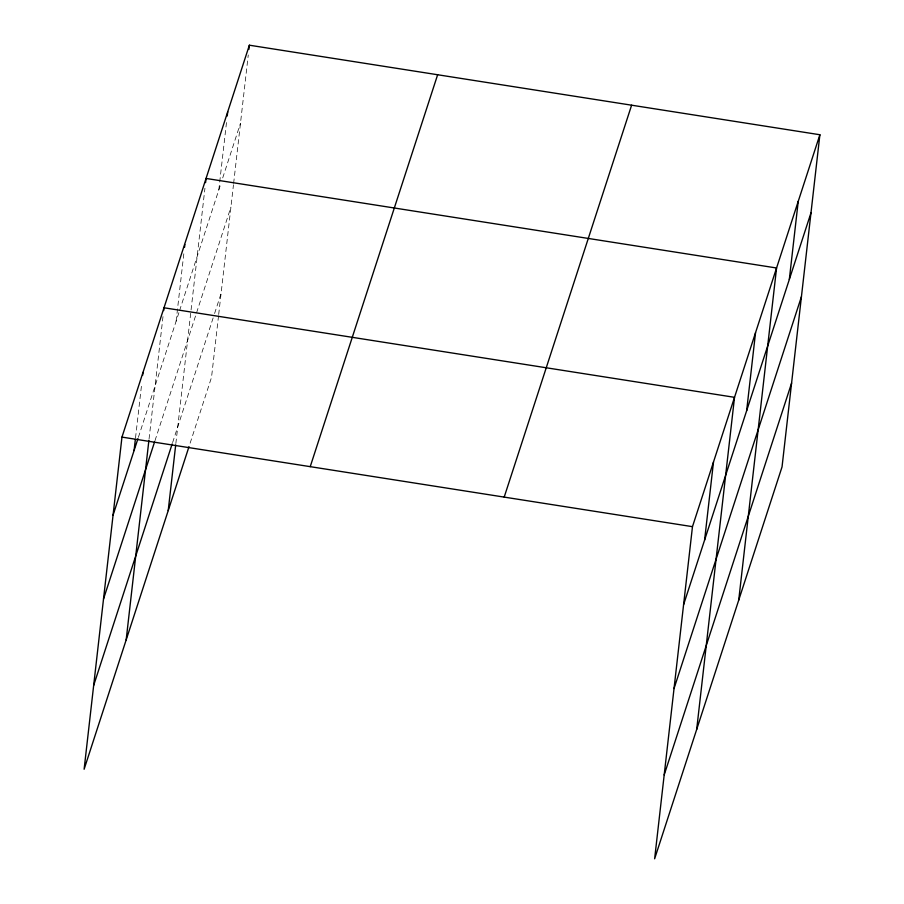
<?xml version="1.0" encoding="UTF-8"?>
<svg xmlns="http://www.w3.org/2000/svg" width="904" height="904" viewBox="0 0 904 904"><rect width="100%" height="100%" fill="white"/><g stroke="black" fill="none" stroke-linecap="round" stroke-linejoin="round"><path stroke-width="0.68" stroke-dasharray="4.52 3.39" d="M135.51 437.977L141.713 383.601M149.058 438.96L163.048 316.14M176.133 321.191L183.919 252.871M175.851 443.525L204.937 188.213M218.813 189.897L226.599 121.588M218.531 315.858L211.525 377.341L189.874 443.966M218.689 314.468L233.469 184.755M233.627 183.365L248.261 54.963M138.38 437.321L179.139 311.948M179.568 310.637L220.983 183.241M222.712 177.907L240.475 123.272M154.991 440.666L230.927 207.118M172.607 442.587L214.146 314.818M214.587 313.485L221.084 293.506"/><path stroke-width="1.36" d="M819.883 134.741L692.475 526.659L654.632 858.8L782.039 466.893L819.883 134.741L249.368 45.2L121.961 437.107L84.117 769.259L189.004 446.632M134.086 450.52L135.351 439.367M142.662 375.239L142.979 372.448M126.164 639.93L148.9 440.35M163.68 310.569L164.008 307.778L734.523 397.319L696.679 729.471M184.552 247.3L184.868 244.509M168.212 510.59L175.692 444.915M205.57 182.631L206.055 178.45L776.57 267.991L738.726 600.143M227.232 116.006L227.718 111.825M248.894 49.381L249.368 45.2M704.6 540.061L713.493 461.989M746.647 410.732L755.541 332.661M789.328 279.438L798.232 201.366M113.056 515.19L137.95 438.643M103.508 599.024L154.561 441.988M93.666 685.413L172.178 443.909M310.23 466.656L437.638 74.749M504.195 497.11L631.614 105.192M683.571 604.731L810.99 212.813M674.022 688.577L801.441 296.659M664.18 774.954L791.599 383.047M121.961 437.107L692.475 526.659"/></g></svg>
